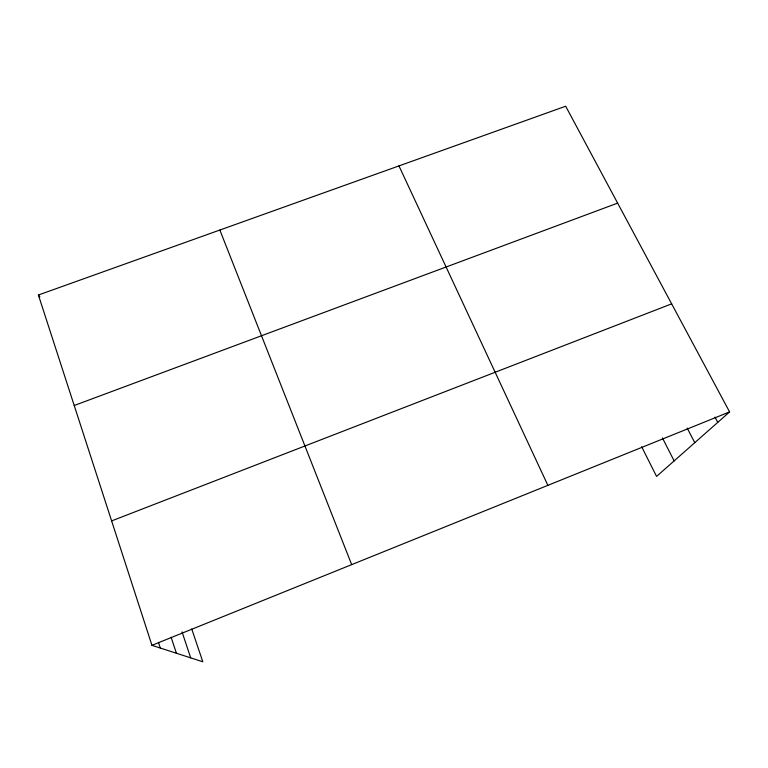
<?xml version="1.0" encoding="UTF-8"?>
<svg xmlns="http://www.w3.org/2000/svg" width="768" height="768" viewBox="0 0 768 768"><rect width="100%" height="100%" fill="white"/><g stroke="black" fill="none" stroke-linecap="round" stroke-linejoin="round"><path stroke-width="1.15" d="M191.722 628.954L202.81 661.776L151.958 645.341L38.4 295.008L565.68 106.224L729.6 411.917L656.563 476.429L641.654 446.736M151.958 645.341L729.6 411.917M111.629 520.915L671.654 303.85M74.218 405.504L617.635 203.117M38.4 295.008L39.888 296.851M714.998 417.139L717.773 422.362M687.178 428.074L694.771 442.685M662.39 437.875L674.141 460.906M398.966 165.907L547.872 485.357M219.85 230.045L351.686 564.634M182.026 631.901L190.714 657.869M171.13 637.306L176.4 653.242M158.448 642.365L160.301 648.029"/></g></svg>
